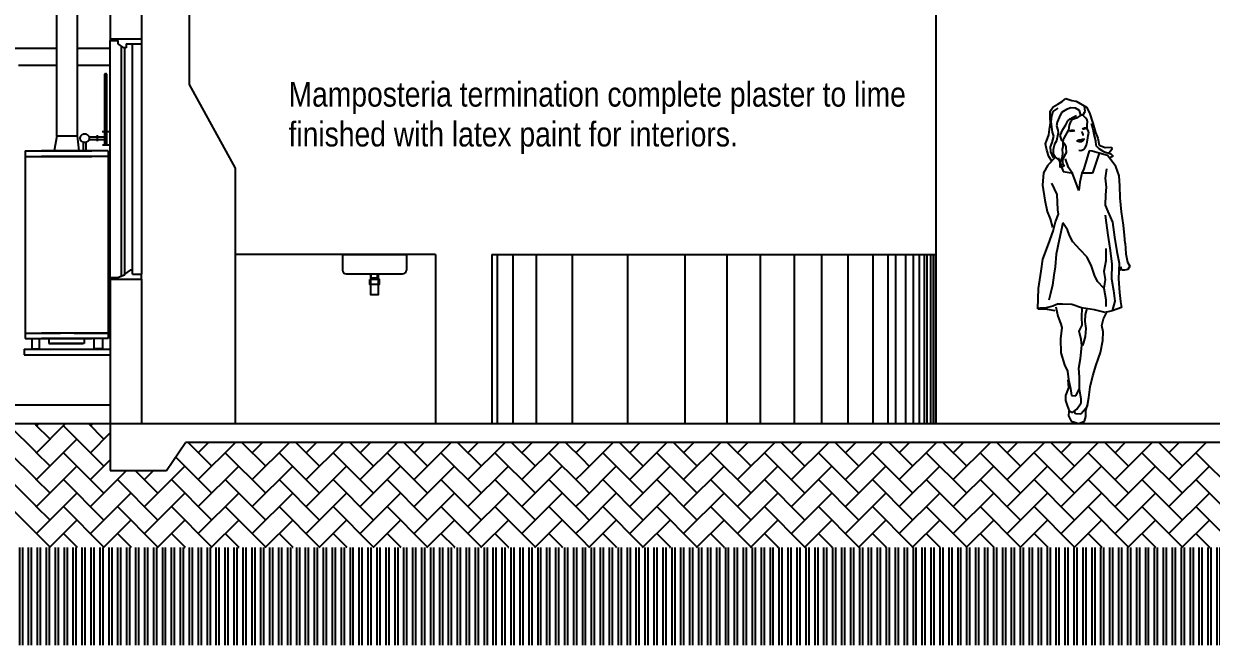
# Model space of a CAD drawing. Header units: millimetres. Extents: x 221 to 543, y -43 to 148.
# Drawn here: x 279.83 to 286.16, y 40.21 to 43.52 of the extents above; entities that cross this region are included whole.
import ezdxf

# ---------------------------------------------------------------- set-up
doc = ezdxf.new("R2010")
doc.units = ezdxf.units.MM
doc.linetypes.add('HIDDENX2', pattern=[19.05, 12.7, -6.35])
doc.layers.add('CALLESNOMBRE', color=7, linetype='Continuous')
doc.layers.add('I-S distribución AC', color=10, linetype='HIDDENX2')
doc.styles.add('NARROW', font='ARIALN.TTF')

# ---------------------------------------------------------------- blocks, each defined once
blk = doc.blocks.new('personasv129')
for p, q in [((-0.1117, 1.5844), (-0.0928, 1.5995)), ((-0.0928, 1.5995), (-0.0632, 1.5891)), ((-0.1713, 1.5359), (-0.1566, 1.5584)), ((-0.1703, 1.5035), (-0.1713, 1.5359)), ((-0.163, 1.5125), (-0.1552, 1.5353)), ((-0.1566, 1.5584), (-0.133, 1.5714)), ((-0.1552, 1.5353), (-0.1315, 1.5505)), ((-0.133, 1.5714), (-0.1117, 1.5844)), ((-0.0902, 1.5443), (-0.1139, 1.529)), ((-0.069, 1.5527), (-0.0902, 1.5443)), ((-0.046, 1.5518), (-0.069, 1.5527)), ((-0.0632, 1.5891), (-0.0423, 1.5863)), ((-0.0257, 1.5395), (-0.046, 1.5518)), ((-0.0423, 1.5863), (0.01, 1.5558)), ((-0.0196, 1.5161), (-0.0257, 1.5395)), ((-0.0081, 1.5168), (0.0028, 1.5347)), ((0.0028, 1.5347), (-0.0012, 1.563)), ((0.01, 1.5558), (0.0235, 1.5272)), ((-0.1748, 1.4459), (-0.169, 1.4781)), ((-0.169, 1.4781), (-0.1703, 1.5035)), ((-0.1665, 1.4826), (-0.163, 1.5125)), ((-0.1628, 1.4593), (-0.1665, 1.4826)), ((-0.1365, 1.4814), (-0.1395, 1.4631)), ((-0.1264, 1.5041), (-0.1365, 1.4814)), ((-0.1139, 1.529), (-0.1264, 1.5041)), ((-0.0931, 1.4682), (-0.0831, 1.4886)), ((-0.0831, 1.4886), (-0.0712, 1.4974)), ((-0.0694, 1.4834), (-0.077, 1.4676)), ((-0.0712, 1.4974), (-0.057, 1.5061)), ((-0.0597, 1.4946), (-0.0694, 1.4834)), ((-0.041, 1.5008), (-0.0597, 1.4946)), ((-0.057, 1.5061), (-0.0405, 1.5146)), ((-0.0196, 1.5161), (-0.041, 1.5008)), ((-0.0081, 1.5157), (-0.0196, 1.5161)), ((0.0052, 1.5013), (-0.0081, 1.5157)), ((0.0118, 1.4918), (0.0052, 1.5013)), ((0.0137, 1.4825), (0.0118, 1.4918)), ((0.0132, 1.4687), (0.0137, 1.4825)), ((0.0235, 1.5272), (0.0401, 1.4765)), ((0.0319, 1.4749), (0.0401, 1.4491)), ((0.0401, 1.4765), (0.0539, 1.4301)), ((-0.1938, 1.3751), (-0.1782, 1.4184)), ((-0.1782, 1.4184), (-0.1748, 1.4459)), ((-0.1592, 1.4315), (-0.1628, 1.4593)), ((-0.153, 1.4128), (-0.1592, 1.4315)), ((-0.1316, 1.4281), (-0.1401, 1.3892)), ((-0.1395, 1.4631), (-0.1334, 1.442)), ((-0.1334, 1.442), (-0.1316, 1.4281)), ((-0.1205, 1.4161), (-0.1079, 1.4457)), ((-0.1123, 1.3904), (-0.1205, 1.4161)), ((-0.1079, 1.4457), (-0.0931, 1.4682)), ((-0.0951, 1.4174), (-0.105, 1.3993)), ((-0.0877, 1.4287), (-0.0951, 1.4174)), ((-0.0803, 1.4423), (-0.0877, 1.4287)), ((-0.077, 1.4676), (-0.0803, 1.4423)), ((-0.0736, 1.4351), (-0.0687, 1.4418)), ((-0.062, 1.4369), (-0.0736, 1.4351)), ((-0.0687, 1.4418), (-0.0572, 1.4414)), ((-0.0551, 1.4367), (-0.062, 1.4369)), ((-0.0572, 1.4414), (-0.0503, 1.4411)), ((-0.0503, 1.4411), (-0.0551, 1.4367)), ((-0.0159, 1.4352), (-0.0115, 1.4281)), ((-0.0115, 1.4281), (-0.0095, 1.421)), ((-0.0083, 1.451), (-0.0108, 1.4465)), ((-0.0039, 1.4462), (-0.0108, 1.4465)), ((-0.0095, 1.421), (-0.0097, 1.4164)), ((-0.0083, 1.451), (-0.0013, 1.4531)), ((0.0055, 1.4505), (-0.0039, 1.4462)), ((-0.0013, 1.4531), (0.0056, 1.4528)), ((0.0056, 1.4528), (0.0055, 1.4505)), ((0.0124, 1.4502), (0.0132, 1.4687)), ((0.0188, 1.4361), (0.0124, 1.4502)), ((0.0153, 1.4039), (0.018, 1.4154)), ((0.018, 1.4154), (0.0208, 1.4268)), ((0.0208, 1.4268), (0.0188, 1.4361)), ((0.0401, 1.4491), (0.044, 1.4305)), ((0.044, 1.4305), (0.048, 1.4142)), ((0.048, 1.4142), (0.0539, 1.3885)), ((0.0539, 1.4301), (0.065, 1.4031)), ((-0.1881, 1.3425), (-0.1938, 1.3751)), ((-0.1689, 1.3602), (-0.1612, 1.3807)), ((-0.1676, 1.3348), (-0.1689, 1.3602)), ((-0.1612, 1.3807), (-0.153, 1.4128)), ((-0.1499, 1.3734), (-0.1556, 1.3459)), ((-0.1401, 1.3892), (-0.1499, 1.3734)), ((-0.1057, 1.3832), (-0.1123, 1.3904)), ((-0.1093, 1.3487), (-0.1066, 1.3601)), ((-0.105, 1.3993), (-0.1079, 1.3856)), ((-0.1079, 1.3856), (-0.0991, 1.3737)), ((-0.1066, 1.3601), (-0.1057, 1.3832)), ((-0.0991, 1.3737), (-0.0927, 1.3596)), ((-0.0927, 1.3596), (-0.0916, 1.3295)), ((-0.0385, 1.3875), (-0.029, 1.3941)), ((-0.0271, 1.3848), (-0.0385, 1.3875)), ((-0.029, 1.3941), (-0.0151, 1.3959)), ((-0.0201, 1.3845), (-0.0271, 1.3848)), ((-0.0132, 1.3842), (-0.0201, 1.3845)), ((-0.0151, 1.3959), (-0.0104, 1.398)), ((-0.0084, 1.3887), (-0.0132, 1.3842)), ((-0.0104, 1.398), (-0.0011, 1.3999)), ((-0.0058, 1.3955), (-0.0084, 1.3887)), ((-0.0011, 1.3999), (-0.0058, 1.3955)), ((-0.0054, 1.347), (0.0043, 1.3581)), ((0.0043, 1.3581), (0.0093, 1.3695)), ((0.0093, 1.3695), (0.0122, 1.3832)), ((0.0122, 1.3832), (0.0153, 1.4039)), ((0.0539, 1.3885), (0.0554, 1.3654)), ((0.0554, 1.3654), (0.071, 1.3509)), ((0.065, 1.4031), (0.0719, 1.3674)), ((0.0719, 1.3674), (0.1022, 1.3554)), ((0.1022, 1.3554), (0.1326, 1.3585)), ((0.1326, 1.3585), (0.1341, 1.3465)), ((-0.1777, 1.3121), (-0.1881, 1.3425)), ((-0.1456, 1.3062), (-0.1817, 1.2683)), ((-0.1625, 1.2884), (-0.1777, 1.3121)), ((-0.1549, 1.3043), (-0.1676, 1.3348)), ((-0.1556, 1.3459), (-0.1564, 1.3251)), ((-0.1564, 1.3251), (-0.1455, 1.3085)), ((-0.1455, 1.3085), (-0.1254, 1.2916)), ((-0.1318, 1.3057), (-0.1067, 1.2377)), ((-0.1211, 1.2822), (-0.111, 1.3049)), ((-0.111, 1.3049), (-0.1079, 1.3255)), ((-0.1091, 1.2955), (-0.1098, 1.2771)), ((-0.1079, 1.3255), (-0.1093, 1.3487)), ((-0.1014, 1.3137), (-0.1091, 1.2955)), ((-0.0916, 1.3295), (-0.1014, 1.3137)), ((-0.0805, 1.2575), (-0.095, 1.2996)), ((-0.0287, 1.3432), (-0.0195, 1.3406)), ((-0.0195, 1.3406), (-0.0054, 1.347)), ((0.0088, 1.2956), (-0.0046, 1.2499)), ((0.022, 1.339), (0.0088, 1.2956)), ((0.0381, 1.3383), (0.022, 1.339)), ((0.0724, 1.3278), (0.0381, 1.3383)), ((0.0724, 1.3278), (0.0385, 1.2298)), ((0.071, 1.3509), (0.0935, 1.3362)), ((0.1135, 1.3169), (0.0724, 1.3278)), ((0.0935, 1.3362), (0.13, 1.3255)), ((0.1311, 1.2932), (0.1135, 1.3169)), ((0.1341, 1.3465), (0.1217, 1.33)), ((0.1411, 1.3136), (0.1222, 1.3027)), ((0.13, 1.3255), (0.1411, 1.3136)), ((-0.1817, 1.2683), (-0.204, 1.2299)), ((-0.1221, 1.2568), (-0.1211, 1.2822)), ((-0.1011, 1.2629), (-0.1221, 1.2568)), ((-0.1098, 1.2771), (-0.1011, 1.2629)), ((-0.1067, 1.2377), (-0.0562, 1.2288)), ((-0.0609, 1.2267), (-0.0805, 1.2575)), ((-0.0046, 1.2499), (-0.0146, 1.2295)), ((0.1086, 1.2501), (0.1022, 1.2042)), ((0.1553, 1.2622), (0.1311, 1.2932)), ((0.172, 1.2153), (0.1553, 1.2622)), ((-0.204, 1.2299), (-0.2086, 1.1701)), ((-0.1365, 1.1234), (-0.1621, 1.1798)), ((-0.0419, 1.1798), (-0.0609, 1.2267)), ((-0.0295, 1.1423), (-0.0419, 1.1798)), ((-0.0233, 1.1836), (-0.0295, 1.1423)), ((-0.0146, 1.2295), (-0.0233, 1.1836)), ((0.0385, 1.2298), (-0.0146, 1.2295)), ((0.1022, 1.2042), (0.1074, 1.1601)), ((0.1747, 1.1667), (0.172, 1.2153)), ((-0.2086, 1.1701), (-0.1977, 1.0957)), ((-0.1326, 1.047), (-0.1365, 1.1234)), ((0.1036, 1.121), (0.1016, 1.0702)), ((0.1074, 1.1601), (0.1036, 1.121)), ((0.177, 1.1066), (0.1747, 1.1667)), ((-0.1977, 1.0957), (-0.186, 1.0398)), ((0.1016, 1.0702), (0.1143, 1.0397)), ((0.1835, 1.037), (0.177, 1.1066)), ((-0.186, 1.0398), (-0.1713, 1.0023)), ((-0.1713, 1.0023), (-0.159, 0.9602)), ((-0.1441, 0.9874), (-0.1288, 1.026)), ((-0.1288, 1.026), (-0.1326, 1.047)), ((0.1021, 1.0217), (0.1075, 0.9822)), ((0.1143, 1.0397), (0.1376, 0.9857)), ((0.1925, 0.972), (0.1835, 1.037)), ((-0.159, 0.9602), (-0.159, 0.9602)), ((-0.1552, 0.9416), (-0.1441, 0.9874)), ((-0.1073, 0.9836), (-0.1268, 0.8989)), ((-0.0856, 0.9481), (-0.1073, 0.9836)), ((-0.0751, 0.92), (-0.0856, 0.9481)), ((0.1075, 0.9822), (0.1144, 0.9219)), ((0.1376, 0.9857), (0.1486, 0.9113)), ((0.1975, 0.921), (0.1925, 0.972)), ((-0.1784, 0.8778), (-0.1552, 0.9416)), ((-0.1268, 0.8989), (-0.1411, 0.8279)), ((-0.0579, 0.8893), (-0.0751, 0.92)), ((-0.0225, 0.8487), (-0.0579, 0.8893)), ((0.1144, 0.9219), (0.1257, 0.8568)), ((0.1486, 0.9113), (0.1597, 0.8416)), ((0.2006, 0.8816), (0.1975, 0.921)), ((-0.2068, 0.8027), (-0.1784, 0.8778)), ((-0.1411, 0.8279), (-0.1458, 0.7657)), ((0.0131, 0.8126), (-0.0225, 0.8487)), ((0.1048, 0.8553), (0.1048, 0.7952)), ((0.1257, 0.8568), (0.1343, 0.7802)), ((0.1597, 0.8416), (0.1713, 0.7834)), ((0.2006, 0.8816), (0.204, 0.8293)), ((0.204, 0.8293), (0.213, 0.7878)), ((-0.216, 0.743), (-0.2068, 0.8027)), ((-0.1458, 0.7657), (-0.152, 0.7243)), ((0.0345, 0.7679), (0.0131, 0.8126)), ((0.0489, 0.7235), (0.0345, 0.7679)), ((0.1048, 0.7952), (0.0958, 0.7424)), ((0.1343, 0.7802), (0.1337, 0.7063)), ((0.1713, 0.7834), (0.1683, 0.705)), ((0.213, 0.7878), (0.2235, 0.7689)), ((0.2235, 0.7689), (0.2148, 0.7522)), ((-0.2285, 0.658), (-0.216, 0.743)), ((-0.152, 0.7243), (-0.1586, 0.6738)), ((0.0639, 0.6928), (0.0489, 0.7235)), ((0.0958, 0.7424), (0.1012, 0.7029)), ((0.1735, 0.7469), (0.1711, 0.7609)), ((0.177, 0.752), (0.1735, 0.7469)), ((0.1788, 0.765), (0.177, 0.752)), ((0.1842, 0.7485), (0.1788, 0.765)), ((0.1984, 0.7491), (0.1842, 0.7485)), ((0.2148, 0.7522), (0.1984, 0.7491)), ((-0.2325, 0.5565), (-0.2285, 0.658)), ((-0.2285, 0.658), (-0.2285, 0.658)), ((-0.1586, 0.6738), (-0.1695, 0.6326)), ((0.0949, 0.6593), (0.0639, 0.6928)), ((0.1012, 0.7029), (0.0949, 0.6593)), ((0.0949, 0.6593), (0.1043, 0.6035)), ((0.1337, 0.7063), (0.143, 0.6482)), ((0.143, 0.6482), (0.1502, 0.5948)), ((0.1683, 0.705), (0.1726, 0.6378)), ((-0.1695, 0.6326), (-0.1776, 0.6006)), ((0.1043, 0.6035), (0.1053, 0.5688)), ((0.1502, 0.5948), (0.1367, 0.5468)), ((0.1726, 0.6378), (0.1778, 0.5937)), ((0.1778, 0.5937), (0.1836, 0.5634)), ((-0.2208, 0.5607), (-0.2325, 0.5565)), ((-0.2325, 0.5565), (-0.1864, 0.5547)), ((-0.1907, 0.5618), (-0.2208, 0.5607)), ((-0.158, 0.5698), (-0.1907, 0.5618)), ((-0.1864, 0.5547), (-0.1473, 0.5486)), ((-0.1345, 0.5804), (-0.158, 0.5698)), ((-0.1473, 0.5486), (-0.1473, 0.5486)), ((-0.142, 0.5669), (-0.1323, 0.5203)), ((-0.1092, 0.5794), (-0.1345, 0.5804)), ((-0.063, 0.5776), (-0.1092, 0.5794)), ((-0.0151, 0.5619), (-0.063, 0.5776)), ((0.0055, 0.5588), (-0.0151, 0.5619)), ((-0.0146, 0.5157), (-0.0128, 0.5618)), ((0.0102, 0.5586), (0.0021, 0.5289)), ((0.0492, 0.5525), (0.0055, 0.5588)), ((0.1018, 0.5389), (0.0492, 0.5525)), ((0.0936, 0.5069), (0.1112, 0.5432)), ((0.1367, 0.5468), (0.1018, 0.5389)), ((0.1836, 0.5634), (0.1367, 0.5468)), ((-0.1323, 0.5203), (-0.1198, 0.4851)), ((-0.1198, 0.4851), (-0.1136, 0.4641)), ((-0.0265, 0.4469), (-0.0115, 0.4763)), ((-0.0115, 0.4763), (-0.0146, 0.5157)), ((0.0021, 0.5289), (0.0007, 0.4943)), ((0.0007, 0.4943), (0.0063, 0.4595)), ((0.0854, 0.4749), (0.0936, 0.5069)), ((0.0911, 0.4423), (0.0854, 0.4749)), ((-0.1136, 0.4641), (-0.1204, 0.4089)), ((-0.0166, 0.4049), (-0.0265, 0.4469)), ((0.0025, 0.4203), (-0.0056, 0.3906)), ((0.0063, 0.4595), (0.0025, 0.4203)), ((0.0895, 0.4008), (0.0911, 0.4423)), ((-0.1204, 0.4089), (-0.1185, 0.3396)), ((-0.0203, 0.3103), (-0.0132, 0.3747)), ((-0.0132, 0.3747), (-0.0166, 0.4049)), ((-0.0109, 0.3746), (-0.0132, 0.3747)), ((-0.0056, 0.3906), (-0.0109, 0.3746)), ((0.0779, 0.3412), (0.0895, 0.4008)), ((-0.1185, 0.3396), (-0.1001, 0.2788)), ((-0.0291, 0.2622), (-0.0203, 0.3103)), ((0.0571, 0.2796), (0.0779, 0.3412)), ((-0.1001, 0.2788), (-0.0851, 0.2482)), ((-0.0851, 0.2482), (-0.0798, 0.2064)), ((-0.0262, 0.2182), (-0.0291, 0.2622)), ((0.0411, 0.2248), (0.0571, 0.2796)), ((-0.0825, 0.2045), (-0.0809, 0.186)), ((-0.0809, 0.186), (-0.0794, 0.1651)), ((-0.0798, 0.2064), (-0.0699, 0.1621)), ((-0.0261, 0.1604), (-0.0262, 0.2182)), ((0.0274, 0.1699), (0.0411, 0.2248)), ((-0.0943, 0.1284), (-0.0953, 0.103)), ((-0.0794, 0.1651), (-0.0943, 0.1284)), ((-0.0699, 0.1621), (-0.0644, 0.1272)), ((-0.0644, 0.1272), (-0.0436, 0.1264)), ((-0.0436, 0.1264), (-0.0261, 0.1604)), ((-0.0165, 0.1092), (-0.0261, 0.1604)), ((-0.0248, 0.1349), (-0.0248, 0.1349)), ((0.0207, 0.117), (0.0274, 0.1699)), ((-0.0953, 0.103), (-0.0871, 0.0773)), ((-0.0871, 0.0773), (-0.0765, 0.0515)), ((-0.0607, 0.0439), (-0.0393, 0.0593)), ((-0.0393, 0.0593), (-0.0173, 0.0908)), ((0.0047, 0.0622), (-0.0194, 0.0354)), ((-0.0173, 0.0908), (-0.0165, 0.1092)), ((0.0147, 0.0803), (0.0047, 0.0622)), ((0.0067, 0.0529), (0.0147, 0.0803)), ((0.0147, 0.0803), (0.0207, 0.117)), ((-0.0789, 0.0493), (-0.0798, 0.0262)), ((-0.0798, 0.0262), (-0.067, 0.0003)), ((-0.0765, 0.0515), (-0.0789, 0.0493)), ((-0.0765, 0.0515), (-0.0607, 0.0439)), ((-0.067, 0.0003), (-0.0281, -0.0105)), ((-0.0448, 0.0364), (-0.0508, 0.0497)), ((-0.0448, 0.0364), (-0.0448, 0.0364)), ((-0.0194, 0.0354), (-0.0448, 0.0364)), ((-0.0281, -0.0105), (0, 0)), ((0, 0), (0.0055, 0.0229)), ((0.0055, 0.0229), (0.0067, 0.0529))]:
    blk.add_line(p, q)

msp = doc.modelspace()

# ---------------------------------------------------------------- hatches: boundary and pattern name
h = msp.add_hatch()
h.set_pattern_fill('ANSI32', color=251, scale=0.005, angle=45, style=0)
h.set_pattern_definition([(90, (67.827806, 0.05659), (-0.047625, 3e-18), []), (90, (67.84368, 0.072465), (-0.047625, 3e-18), [])])
h.paths.add_polyline_path([(281.1349, 40.7326), (274.5328, 40.7326), (274.5328, 40.2119), (281.1349, 40.2119)])
h.paths.add_polyline_path([(285.5658, 40.7326), (281.1349, 40.7326), (281.1349, 40.2119), (285.5658, 40.2119)])
h.paths.add_polyline_path([(290.0854, 40.7326), (285.5658, 40.7326), (285.5658, 40.2119), (290.0854, 40.2119)])
h.paths.add_polyline_path([(294.8573, 40.7326), (290.0854, 40.7326), (290.0854, 40.2119), (294.8573, 40.2119)])
h.paths.add_polyline_path([(299.8386, 40.7326), (294.8573, 40.7326), (294.8573, 40.2119), (299.8386, 40.2119)])
h.paths.add_polyline_path([(304.0944, 40.7326), (299.8386, 40.7326), (299.8386, 40.2119), (304.0944, 40.2119)])

# ---------------------------------------------------------------- linework, layer by layer
at = {"color": 4}
for p, q in [((280.2896, 45.6521), (280.2896, 43.4418)), ((280.4555, 45.6521), (280.4555, 43.4418)), ((280.2896, 43.4418), (280.4555, 43.4418)), ((280.2896, 42.1606), (280.4555, 42.1606)), ((280.2896, 42.1606), (280.2896, 41.3918)), ((280.4555, 42.1606), (280.4555, 41.3918))]:
    msp.add_line(p, q, dxfattribs=at)
at = {"color": 3}
for p, q in [((280.7095, 43.9055), (280.7095, 43.1986)), ((280.7095, 43.1986), (280.9543, 42.7522)), ((280.9543, 42.7522), (280.9543, 42.2918)), ((280.9543, 42.2918), (280.9543, 41.3918))]:
    msp.add_line(p, q, dxfattribs=at)
at = {"color": 0}
for p, q in [((284.6896, 43.9055), (284.6896, 41.3918)), ((281.5268, 42.2918), (281.5268, 42.21)), ((281.5268, 42.2918), (281.8677, 42.2918)), ((281.8677, 42.2918), (281.8677, 42.21)), ((282.3226, 42.2918), (284.6896, 42.2918)), ((281.5472, 42.1896), (281.8473, 42.1896)), ((281.6802, 42.1691), (281.6802, 42.1896)), ((281.6802, 42.1691), (281.7143, 42.1691)), ((281.7143, 42.1691), (281.7143, 42.1896))]:
    msp.add_line(p, q, dxfattribs=at)
for p, q in [((280.2896, 43.4418), (280.2896, 43.4317)), ((280.2896, 43.4317), (280.332, 43.4317)), ((280.332, 43.414), (280.332, 43.4317)), ((280.4555, 43.4418), (280.4555, 43.414)), ((280.3612, 43.3939), (280.332, 43.414)), ((280.3499, 42.1768), (280.3499, 43.4017)), ((280.374, 43.3939), (280.3612, 43.3939)), ((280.374, 43.414), (280.374, 43.3939)), ((280.374, 43.414), (280.4555, 43.414)), ((280.408, 42.2085), (280.408, 43.414)), ((280.2585, 43.2524, 0), (280.2585, 42.8754, 0)), ((279.8355, 42.8444, 0), (279.8355, 41.8444, 0)), ((279.8355, 42.8444, 0), (280.1904, 42.8444, 0)), ((279.8355, 42.8144, 0), (280.1904, 42.8144, 0)), ((280.2775, 42.8444, 0), (279.9226, 42.8444, 0)), ((280.2775, 42.8144, 0), (279.9226, 42.8144, 0)), ((280.2775, 42.8444, 0), (280.2775, 41.8444, 0)), ((280.2896, 42.1606), (280.2896, 42.1707)), ((280.2896, 42.1707), (280.3336, 42.1707)), ((280.3661, 42.1829), (280.3336, 42.1707)), ((280.3953, 42.2085), (280.3661, 42.1884)), ((280.3661, 42.1884), (280.3661, 42.1829)), ((280.408, 42.2085), (280.3953, 42.2085)), ((280.408, 42.1884), (280.408, 42.2085)), ((280.408, 42.1884), (280.4555, 42.1884)), ((280.4555, 42.1606), (280.4555, 42.1884)), ((279.8355, 41.8744, 0), (280.024, 41.8744, 0)), ((279.8355, 41.8444, 0), (280.1904, 41.8444, 0)), ((279.871, 41.8444, 0), (279.871, 41.7894, 0)), ((279.9113, 41.8444, 0), (279.9113, 41.7894, 0)), ((280.089, 41.8744, 0), (279.9226, 41.8744, 0)), ((280.2775, 41.8444, 0), (279.9226, 41.8444, 0)), ((279.9625, 41.8444, 0), (279.9625, 41.8191, 0)), ((280.2775, 41.8744, 0), (280.089, 41.8744, 0)), ((280.097, 41.8744, 0), (280.2775, 41.8744, 0)), ((280.1505, 41.8444, 0), (280.1505, 41.8191, 0)), ((280.2017, 41.8444, 0), (280.2017, 41.7894, 0)), ((280.2477, 41.8444, 0), (280.2477, 41.7894, 0)), ((279.83, 41.7878), (279.83, 41.7578)), ((279.83, 41.7878), (280.2896, 41.7878)), ((279.871, 41.7894, 0), (279.9113, 41.7894, 0)), ((279.9622, 41.8191, 0), (280.1424, 41.8191, 0)), ((280.1505, 41.8191, 0), (279.9706, 41.8191, 0)), ((280.2477, 41.7894, 0), (280.2017, 41.7894, 0)), ((279.83, 41.7578), (280.2896, 41.7578)), ((279.6996, 41.4918), (280.2896, 41.4918))]:
    msp.add_line(p, q)
at = {"color": 250}
for p, q in [((280.2896, 42.1707), (280.2896, 43.4317)), ((275.4396, 43.3918), (280.0042, 43.3918)), ((280.1126, 43.3918), (280.2896, 43.3918)), ((280.1126, 43.3918), (280.2896, 43.3918)), ((280.4555, 43.414), (280.4555, 42.1884))]:
    msp.add_line(p, q, dxfattribs=at)
at = {"color": 252}
msp.add_line((280.3661, 43.3939), (280.3661, 42.1884), dxfattribs=at)
at = {"color": 253}
for p, q in [((280.0042, 43.2996), (279.7996, 43.2996)), ((280.2896, 43.2996), (280.1126, 43.2996)), ((279.8921, 41.3855), (279.8858, 41.3918)), ((279.8966, 41.381), (279.9074, 41.3918)), ((279.8966, 41.2373), (280.0511, 41.3918)), ((280.2558, 41.3092), (280.1732, 41.3918)), ((280.184, 41.381), (280.1948, 41.3918)), ((279.8921, 41.2419), (279.7529, 41.381)), ((279.9685, 41.3092), (279.8933, 41.3843)), ((280.2558, 41.1655), (280.0403, 41.381)), ((280.184, 41.2373), (280.2896, 41.3429)), ((279.8966, 41.0937), (280.1121, 41.3092)), ((280.8306, 41.1655), (280.704, 41.2921)), ((280.7587, 41.2373), (280.8135, 41.2921)), ((280.7587, 41.0937), (280.9572, 41.2921)), ((281.1179, 41.1655), (280.9913, 41.2921)), ((281.0461, 41.2373), (281.1009, 41.2921)), ((281.0461, 41.0937), (281.2445, 41.2921)), ((281.4053, 41.1655), (281.2787, 41.2921)), ((281.3335, 41.2373), (281.3882, 41.2921)), ((281.3335, 41.0937), (281.5319, 41.2921)), ((281.6927, 41.1655), (281.5661, 41.2921)), ((281.6208, 41.2373), (281.6756, 41.2921)), ((281.6208, 41.0937), (281.8193, 41.2921)), ((281.98, 41.1655), (281.8535, 41.2921)), ((281.9082, 41.2373), (281.9629, 41.2921)), ((281.9082, 41.0937), (282.1066, 41.2921)), ((282.2674, 41.1655), (282.1408, 41.2921)), ((282.1956, 41.2373), (282.2503, 41.2921)), ((282.1956, 41.0937), (282.394, 41.2921)), ((282.5548, 41.1655), (282.4282, 41.2921)), ((282.4829, 41.2373), (282.5377, 41.2921)), ((282.4829, 41.0937), (282.6814, 41.2921)), ((282.8073, 41.2004), (282.7156, 41.2921)), ((282.7703, 41.2373), (282.8073, 41.2743)), ((282.8073, 41.2743), (282.825, 41.2921)), ((282.8073, 41.1306), (282.9687, 41.2921)), ((283.1295, 41.1655), (283.0029, 41.2921)), ((283.0577, 41.2373), (283.1124, 41.2921)), ((283.0577, 41.0937), (283.2561, 41.2921)), ((283.4169, 41.1655), (283.2903, 41.2921)), ((283.345, 41.2373), (283.3998, 41.2921)), ((283.345, 41.0937), (283.5434, 41.2921)), ((283.7043, 41.1655), (283.5777, 41.2921)), ((283.6324, 41.2373), (283.6871, 41.2921)), ((283.6324, 41.0937), (283.8308, 41.2921)), ((283.9916, 41.1655), (283.8651, 41.2921)), ((283.9198, 41.2373), (283.9745, 41.292)), ((283.9198, 41.0937), (284.1182, 41.292)), ((284.279, 41.1655), (284.1524, 41.292)), ((284.2071, 41.2373), (284.2619, 41.292)), ((284.2071, 41.0937), (284.4055, 41.292)), ((284.5664, 41.1655), (284.4398, 41.292)), ((284.4945, 41.2373), (284.5492, 41.292)), ((284.4945, 41.0937), (284.6929, 41.292)), ((284.8537, 41.1655), (284.7272, 41.292)), ((284.7819, 41.2373), (284.8366, 41.292)), ((284.7819, 41.0937), (284.9803, 41.292)), ((285.1411, 41.1655), (285.0146, 41.292)), ((285.0693, 41.2373), (285.1239, 41.292)), ((285.1785, 41.2029), (285.2676, 41.292)), ((285.4285, 41.1655), (285.3019, 41.292)), ((285.3566, 41.2373), (285.4113, 41.292)), ((285.3566, 41.0937), (285.555, 41.292)), ((285.7158, 41.1655), (285.5893, 41.292)), ((285.644, 41.2373), (285.6987, 41.292)), ((285.644, 41.0937), (285.8424, 41.292)), ((286.0032, 41.1655), (285.8767, 41.292)), ((285.9314, 41.2373), (285.986, 41.292)), ((285.9314, 41.0937), (286.1297, 41.292)), ((279.8921, 41.0982), (279.7529, 41.2373)), ((279.9685, 41.1655), (279.8933, 41.2406)), ((280.2558, 41.0218), (280.0403, 41.2373)), ((280.184, 41.0937), (280.2896, 41.1992)), ((280.8306, 41.0218), (280.6378, 41.2145)), ((281.1179, 41.0218), (280.9024, 41.2373)), ((281.4053, 41.0218), (281.1898, 41.2373)), ((281.6927, 41.0218), (281.4771, 41.2373)), ((281.98, 41.0218), (281.7645, 41.2373)), ((282.2674, 41.0218), (282.0519, 41.2373)), ((282.5548, 41.0218), (282.3393, 41.2373)), ((282.8073, 41.0567), (282.6266, 41.2373)), ((282.8421, 41.1655), (282.8073, 41.2004)), ((283.1295, 41.0218), (282.914, 41.2373)), ((283.4169, 41.0218), (283.2014, 41.2373)), ((283.7043, 41.0218), (283.4887, 41.2373)), ((283.9916, 41.0218), (283.7761, 41.2373)), ((284.279, 41.0218), (284.0635, 41.2373)), ((284.5664, 41.0218), (284.3508, 41.2373)), ((284.8537, 41.0218), (284.6382, 41.2373)), ((285.1411, 41.0218), (284.9256, 41.2373)), ((285.0693, 41.0937), (285.1785, 41.2029)), ((285.4285, 41.0218), (285.2129, 41.2373)), ((285.7158, 41.0218), (285.5003, 41.2373)), ((286.0032, 41.0218), (285.7877, 41.2373)), ((286.2906, 41.0218), (286.075, 41.2373)), ((279.8966, 40.95), (280.1121, 41.1655)), ((280.184, 40.95), (280.3761, 41.1421)), ((280.5432, 41.0218), (280.4229, 41.1421)), ((280.4714, 40.95), (280.6869, 41.1655)), ((280.4714, 41.0937), (280.5198, 41.1421)), ((280.7587, 40.95), (280.9743, 41.1655)), ((281.0461, 40.95), (281.2616, 41.1655)), ((281.3335, 40.95), (281.549, 41.1655)), ((281.6208, 40.95), (281.8364, 41.1655)), ((281.9082, 40.95), (282.1237, 41.1655)), ((282.1956, 40.95), (282.4111, 41.1655)), ((282.4829, 40.95), (282.6985, 41.1655)), ((282.8073, 40.9869), (282.9858, 41.1655)), ((283.0577, 40.95), (283.2732, 41.1655)), ((283.345, 40.95), (283.5606, 41.1655)), ((283.6324, 40.95), (283.8479, 41.1655)), ((283.9198, 40.95), (284.1353, 41.1655)), ((284.2071, 40.95), (284.4227, 41.1655)), ((284.4945, 40.95), (284.71, 41.1655)), ((284.7819, 40.95), (284.9974, 41.1655)), ((285.1785, 41.0592), (285.2848, 41.1655)), ((285.3566, 40.95), (285.5721, 41.1655)), ((285.644, 40.95), (285.8595, 41.1655)), ((285.9314, 40.95), (286.1469, 41.1655)), ((279.8921, 40.9545), (279.7529, 41.0937)), ((279.9685, 41.0218), (279.8933, 41.0969)), ((280.2558, 40.8781), (280.0403, 41.0937)), ((280.5432, 40.8781), (280.3277, 41.0937)), ((280.8306, 40.8781), (280.615, 41.0937)), ((281.1179, 40.8781), (280.9024, 41.0937)), ((281.4053, 40.8781), (281.1898, 41.0937)), ((281.6927, 40.8781), (281.4771, 41.0937)), ((281.98, 40.8781), (281.7645, 41.0937)), ((282.2674, 40.8781), (282.0519, 41.0937)), ((282.5548, 40.8781), (282.3393, 41.0937)), ((282.8073, 40.913), (282.6266, 41.0937)), ((282.7703, 41.0937), (282.8073, 41.1306)), ((283.1295, 40.8781), (282.914, 41.0937)), ((283.4169, 40.8781), (283.2014, 41.0937)), ((283.7043, 40.8781), (283.4887, 41.0937)), ((283.9916, 40.8781), (283.7761, 41.0937)), ((284.279, 40.8781), (284.0635, 41.0937)), ((284.5664, 40.8781), (284.3508, 41.0937)), ((284.8537, 40.8781), (284.6382, 41.0937)), ((285.1411, 40.8781), (284.9256, 41.0937)), ((285.4285, 40.8781), (285.2129, 41.0937)), ((285.7158, 40.8781), (285.5003, 41.0937)), ((286.0032, 40.8781), (285.7877, 41.0937)), ((286.2906, 40.8781), (286.075, 41.0937)), ((279.8966, 40.8063), (280.1121, 41.0218)), ((280.184, 40.8063), (280.3995, 41.0218)), ((280.4714, 40.8063), (280.6869, 41.0218)), ((280.7587, 40.8063), (280.9743, 41.0218)), ((281.0461, 40.8063), (281.2616, 41.0218)), ((281.3335, 40.8063), (281.549, 41.0218)), ((281.6208, 40.8063), (281.8364, 41.0218)), ((281.9082, 40.8063), (282.1237, 41.0218)), ((282.1956, 40.8063), (282.4111, 41.0218)), ((282.4829, 40.8063), (282.6985, 41.0218)), ((282.8421, 41.0218), (282.8073, 41.0567)), ((282.8073, 40.8432), (282.9858, 41.0218)), ((283.0577, 40.8063), (283.2732, 41.0218)), ((283.345, 40.8063), (283.5606, 41.0218)), ((283.6324, 40.8063), (283.8479, 41.0218)), ((283.9198, 40.8063), (284.1353, 41.0218)), ((284.2071, 40.8063), (284.4227, 41.0218)), ((284.4945, 40.8063), (284.71, 41.0218)), ((284.7819, 40.8063), (284.9974, 41.0218)), ((285.0693, 40.95), (285.1785, 41.0592)), ((285.1785, 40.9155), (285.2848, 41.0218)), ((285.3566, 40.8063), (285.5721, 41.0218)), ((285.644, 40.8063), (285.8595, 41.0218)), ((285.9314, 40.8063), (286.1469, 41.0218)), ((279.8921, 40.8108), (279.7529, 40.95)), ((279.9685, 40.8781), (279.8933, 40.9533)), ((280.2558, 40.7344), (280.0403, 40.95)), ((280.5432, 40.7344), (280.3277, 40.95)), ((280.8306, 40.7344), (280.615, 40.95)), ((281.1179, 40.7344), (280.9024, 40.95)), ((281.4053, 40.7344), (281.1898, 40.95)), ((281.6927, 40.7344), (281.4771, 40.95)), ((281.98, 40.7344), (281.7645, 40.95)), ((282.2674, 40.7344), (282.0519, 40.95)), ((282.5548, 40.7344), (282.3393, 40.95)), ((282.8073, 40.7693), (282.6266, 40.95)), ((282.7703, 40.95), (282.8073, 40.9869)), ((283.1295, 40.7344), (282.914, 40.95)), ((283.4169, 40.7344), (283.2014, 40.95)), ((283.7043, 40.7344), (283.4887, 40.95)), ((283.9916, 40.7344), (283.7761, 40.95)), ((284.279, 40.7344), (284.0635, 40.95)), ((284.5664, 40.7344), (284.3508, 40.95)), ((284.8537, 40.7344), (284.6382, 40.95)), ((285.1411, 40.7344), (284.9256, 40.95)), ((285.4285, 40.7344), (285.2129, 40.95)), ((285.7158, 40.7344), (285.5003, 40.95)), ((286.0032, 40.7344), (285.7877, 40.95)), ((286.2906, 40.7344), (286.075, 40.95)), ((282.8421, 40.8781), (282.8073, 40.913)), ((285.0693, 40.8063), (285.1785, 40.9155)), ((279.9656, 40.7316), (280.1121, 40.8781)), ((280.253, 40.7316), (280.3995, 40.8781)), ((280.5403, 40.7316), (280.6869, 40.8781)), ((280.8277, 40.7316), (280.9743, 40.8781)), ((281.1151, 40.7316), (281.2616, 40.8781)), ((281.4024, 40.7316), (281.549, 40.8781)), ((281.6898, 40.7316), (281.8364, 40.8781)), ((281.9772, 40.7316), (282.1237, 40.8781)), ((282.2645, 40.7316), (282.4111, 40.8781)), ((282.5519, 40.7316), (282.6985, 40.8781)), ((282.7703, 40.8063), (282.8073, 40.8432)), ((282.8393, 40.7316), (282.9858, 40.8781)), ((283.1266, 40.7316), (283.2732, 40.8781)), ((283.414, 40.7316), (283.5606, 40.8781)), ((283.7014, 40.7316), (283.8479, 40.8781)), ((283.9887, 40.7316), (284.1353, 40.8781)), ((284.2761, 40.7316), (284.4227, 40.8781)), ((284.5635, 40.7316), (284.71, 40.8781)), ((284.8508, 40.7316), (284.9974, 40.8781)), ((285.1785, 40.7718), (285.2848, 40.8781)), ((285.4256, 40.7316), (285.5721, 40.8781)), ((285.713, 40.7316), (285.8595, 40.8781)), ((286.0003, 40.7316), (286.1469, 40.8781)), ((279.9685, 40.7344), (279.8933, 40.8096)), ((280.115, 40.7316), (280.0403, 40.8063)), ((280.4024, 40.7316), (280.3277, 40.8063)), ((280.6898, 40.7316), (280.615, 40.8063)), ((280.9771, 40.7316), (280.9024, 40.8063)), ((281.2645, 40.7316), (281.1898, 40.8063)), ((281.5519, 40.7316), (281.4771, 40.8063)), ((281.8392, 40.7316), (281.7645, 40.8063)), ((282.1266, 40.7316), (282.0519, 40.8063)), ((282.414, 40.7316), (282.3393, 40.8063)), ((282.7013, 40.7316), (282.6266, 40.8063)), ((282.8421, 40.7344), (282.8073, 40.7693)), ((282.9887, 40.7316), (282.914, 40.8063)), ((283.2761, 40.7316), (283.2014, 40.8063)), ((283.5634, 40.7316), (283.4887, 40.8063)), ((283.8508, 40.7316), (283.7761, 40.8063)), ((284.1382, 40.7316), (284.0635, 40.8063)), ((284.4255, 40.7316), (284.3508, 40.8063)), ((284.7129, 40.7316), (284.6382, 40.8063)), ((285.0003, 40.7316), (284.9256, 40.8063)), ((285.1382, 40.7316), (285.1785, 40.7718)), ((285.2877, 40.7316), (285.2129, 40.8063)), ((285.575, 40.7316), (285.5003, 40.8063)), ((285.8624, 40.7316), (285.7877, 40.8063)), ((286.1498, 40.7316), (286.075, 40.8063)), ((280.1093, 40.7316), (280.1121, 40.7344)), ((280.3966, 40.7316), (280.3995, 40.7344)), ((280.684, 40.7316), (280.6869, 40.7344)), ((280.9714, 40.7316), (280.9743, 40.7344)), ((281.2587, 40.7316), (281.2616, 40.7344)), ((281.5461, 40.7316), (281.549, 40.7344)), ((281.8335, 40.7316), (281.8364, 40.7344)), ((282.1208, 40.7316), (282.1237, 40.7344)), ((282.4082, 40.7316), (282.4111, 40.7344)), ((282.6956, 40.7316), (282.6985, 40.7344)), ((282.983, 40.7316), (282.9858, 40.7344)), ((283.2703, 40.7316), (283.2732, 40.7344)), ((283.5577, 40.7316), (283.5606, 40.7344)), ((283.8451, 40.7316), (283.8479, 40.7344)), ((284.1324, 40.7316), (284.1353, 40.7344)), ((284.4198, 40.7316), (284.4227, 40.7344)), ((284.7072, 40.7316), (284.71, 40.7344)), ((284.9945, 40.7316), (284.9974, 40.7344)), ((285.2819, 40.7316), (285.2848, 40.7344)), ((285.5693, 40.7316), (285.5721, 40.7344)), ((285.8566, 40.7316), (285.8595, 40.7344)), ((286.144, 40.7316), (286.1469, 40.7344))]:
    msp.add_line(p, q, dxfattribs=at)
at = {"color": 251}
for p, q in [((282.0223, 42.2918), (280.9543, 42.2918)), ((282.0223, 42.2918), (282.0223, 41.3918)), ((282.3512, 42.2918), (282.3512, 41.3918)), ((282.4347, 42.2918), (282.4347, 41.3918)), ((282.56, 42.2918), (282.56, 41.3918)), ((282.751, 42.2918), (282.751, 41.3918)), ((283.0464, 42.2918), (283.0464, 41.3918)), ((283.3513, 42.2918), (283.3513, 41.3918)), ((283.5756, 42.2918), (283.5756, 41.3918)), ((283.7523, 42.2918), (283.7523, 41.3918)), ((283.9337, 42.2918), (283.9337, 41.3918)), ((284.0805, 42.2918), (284.0805, 41.3918)), ((284.2206, 42.2918), (284.2206, 41.3918)), ((284.3541, 42.2918), (284.3541, 41.3918)), ((284.4341, 42.2918), (284.4341, 41.3918)), ((284.4742, 42.2918), (284.4742, 41.3918)), ((284.5276, 42.2918), (284.5276, 41.3918)), ((284.5676, 42.2918), (284.5676, 41.3918)), ((284.601, 42.2918), (284.601, 41.3918)), ((284.6277, 42.2918), (284.6277, 41.3918)), ((284.641, 42.2918), (284.641, 41.3918)), ((284.661, 42.2918), (284.661, 41.3918)), ((284.6744, 42.2918), (284.6744, 41.3918)), ((284.6869, 42.2918), (284.6869, 41.3918))]:
    msp.add_line(p, q, dxfattribs=at)
at = {"color": 2}
for p, q in [((282.3226, 42.2918), (282.3226, 41.3918)), ((280.2896, 41.3919), (280.2896, 41.1421)), ((280.5896, 41.1421), (280.6896, 41.2921)), ((290.0868, 41.292), (280.6896, 41.2921)), ((280.2896, 41.1421), (280.5896, 41.1421))]:
    msp.add_line(p, q, dxfattribs=at)
at = {"color": 6}
msp.add_line((274.5328, 41.3918), (301.2396, 41.3918), dxfattribs=at)
at = {"color": 0}
msp.add_lwpolyline([(281.6726, 42.1603), (281.7232, 42.1604), (281.7232, 42.1328), (281.6726, 42.1326)], close=True, dxfattribs=at)
msp.add_lwpolyline([(281.7176, 42.1896), (281.7176, 42.0786), (281.6776, 42.0784), (281.6776, 42.1896)], dxfattribs=at)
for centre, start, end in [((281.5472, 42.21), 180, 270), ((281.8473, 42.21), 270, 0)]:
    msp.add_arc(centre, 0.0205, start, end, dxfattribs=at)
at = {"layer": 'CALLESNOMBRE', "color": 252}
for p, q in [((280.0042, 42.9244, 0), (280.0042, 44.1845, 0)), ((280.1126, 44.2052, 0), (280.1126, 42.9244, 0)), ((280.0042, 42.9244, 0), (279.9909, 42.8444, 0)), ((280.0042, 42.9244, 0), (280.1131, 42.9244, 0)), ((280.1131, 42.9244, 0), (280.1221, 42.8444, 0))]:
    msp.add_line(p, q, dxfattribs=at)
at = {"layer": 'I-S distribución AC', "color": 0}
for p, q in [((280.2718, 42.8769, 0), (280.2718, 43.2524, 0)), ((280.1755, 42.9188, 0), (280.2608, 42.9188, 0)), ((280.2201, 42.9285, 0), (280.2201, 42.8956, 0)), ((280.2871, 42.9466, 0), (280.2456, 42.9466, 0)), ((280.1451, 42.8895, 0), (280.1451, 42.8444, 0)), ((280.1584, 42.8888, 0), (280.1584, 42.8444, 0)), ((280.1758, 42.9055, 0), (280.2608, 42.9055, 0)), ((280.2871, 42.8754, 0), (280.2472, 42.8754, 0))]:
    msp.add_line(p, q, dxfattribs=at)
msp.add_circle((280.153, 42.9118, 0), 0.0236, dxfattribs=at)
for centre, radius, start, end in [((280.2622, 43.2508, 0), 0.00396, 14.60717, 156.74184), ((280.2622, 43.2522, 0), 0.00369, 177.28998, 341.1833), ((280.269, 43.2506, 0), 0.00334, 32.36359, 172.71378)]:
    msp.add_arc(centre, radius, start, end, dxfattribs=at)

# ---------------------------------------------------------------- block references
at = {"xscale": 1.074955515451165, "yscale": 1.074955515451165, "zscale": 1.074955515451165}
msp.add_blockref('personasv129', (285.4821, 41.4046), dxfattribs=at)

# ---------------------------------------------------------------- texts
at = {"color": 0, "style": 'NARROW'}
for s, p in [('Mamposteria termination complete plaster to lime', (281.2394, 43.0801)), ('finished with latex paint for interiors.', (281.2394, 42.8678))]:
    msp.add_text(s, height=0.131483, dxfattribs=at).set_placement(p)

doc.saveas('drawing.dxf')
